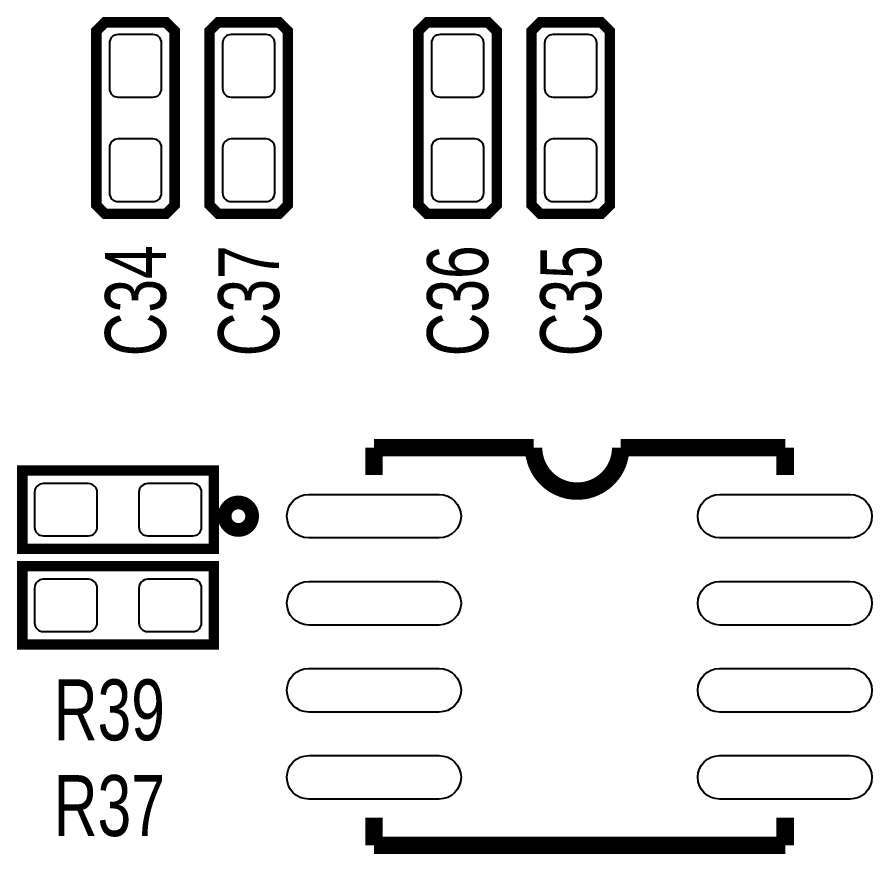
# Model space of a CAD drawing. Extents: x 38 to 5678, y 159 to 4392.
# Drawn here: x 4122 to 4613, y 1797.2 to 2278 of the extents above; entities that cross this region are included whole.
import ezdxf
from ezdxf.enums import TextEntityAlignment as Align

# ---------------------------------------------------------------- set-up
doc = ezdxf.new("R2010")
doc.units = 0
for name, color, linetype in [('PACKAGE_GEOMETRY_SILKSCREEN_TOP', 3, 'CONTINUOUS'), ('PIN_TOP', 4, 'CONTINUOUS'), ('REF_DES_SILKSCREEN_TOP', 5, 'CONTINUOUS')]:
    doc.layers.add(name, color=color, linetype=linetype)

msp = doc.modelspace()

# ---------------------------------------------------------------- linework, layer by layer
at = {"layer": 'PACKAGE_GEOMETRY_SILKSCREEN_TOP', "const_width": 6}
for points in [[(4167.5, 2170), (4172.5, 2165), (4207.5, 2165), (4212.5, 2170), (4212.5, 2270), (4207.5, 2275), (4172.5, 2275), (4167.5, 2270)], [(4232.5, 2170), (4237.5, 2165), (4272.5, 2165), (4277.5, 2170), (4277.5, 2270), (4272.5, 2275), (4237.5, 2275), (4232.5, 2270)], [(4397.5, 2270), (4392.5, 2275), (4357.5, 2275), (4352.5, 2270), (4352.5, 2170), (4357.5, 2165), (4392.5, 2165), (4397.5, 2170)], [(4417.5, 2170), (4422.5, 2165), (4457.5, 2165), (4462.5, 2170), (4462.5, 2270), (4457.5, 2275), (4422.5, 2275), (4417.5, 2270)], [(4125, 2017.5), (4125, 1972.5), (4235, 1972.5), (4235, 2017.5)], [(4125, 1962.5), (4125, 1917.5), (4235, 1917.5), (4235, 1962.5)]]:
    msp.add_lwpolyline(points, close=True, dxfattribs=at)
at = {"layer": 'PACKAGE_GEOMETRY_SILKSCREEN_TOP', "const_width": 10}
for points in [[(4327, 2014.85), (4327, 2030.65)], [(4327, 2030.65), (4418.7, 2030.65)], [(4468.7, 2030.65), (4563.2, 2030.65)], [(4563.2, 2014.85), (4563.2, 2030.65)], [(4327, 1802.25), (4327, 1818.05)], [(4563.2, 1802.25), (4563.2, 1818.05)], [(4327, 1802.25), (4563.2, 1802.25)]]:
    msp.add_lwpolyline(points, dxfattribs=at)
msp.add_lwpolyline([(4418.7, 2030.65, 1.000039), (4468.7, 2030.65)], format="xyb", dxfattribs=at)
at = {"layer": 'PACKAGE_GEOMETRY_SILKSCREEN_TOP', "const_width": 7.9}
msp.add_lwpolyline([(4249.1, 1999.15, -1), (4249.1, 1983.35, -1)], format="xyb", close=True, dxfattribs=at)
at = {"layer": 'PIN_TOP'}
for points in [[(4205, 2237), (4205, 2263, 0.414214), (4200, 2268), (4180, 2268, 0.414214), (4175, 2263), (4175, 2237, 0.414214), (4180, 2232), (4200, 2232, 0.414214)], [(4270, 2237), (4270, 2263, 0.414214), (4265, 2268), (4245, 2268, 0.414214), (4240, 2263), (4240, 2237, 0.414214), (4245, 2232), (4265, 2232, 0.414214)], [(4360, 2263), (4360, 2237, 0.414214), (4365, 2232), (4385, 2232, 0.414214), (4390, 2237), (4390, 2263, 0.414214), (4385, 2268), (4365, 2268, 0.414214)], [(4455, 2237), (4455, 2263, 0.414214), (4450, 2268), (4430, 2268, 0.414214), (4425, 2263), (4425, 2237, 0.414214), (4430, 2232), (4450, 2232, 0.414214)], [(4205, 2177), (4205, 2203, 0.414214), (4200, 2208), (4180, 2208, 0.414214), (4175, 2203), (4175, 2177, 0.414214), (4180, 2172), (4200, 2172, 0.414214)], [(4270, 2177), (4270, 2203, 0.414214), (4265, 2208), (4245, 2208, 0.414214), (4240, 2203), (4240, 2177, 0.414214), (4245, 2172), (4265, 2172, 0.414214)], [(4360, 2203), (4360, 2177, 0.414214), (4365, 2172), (4385, 2172, 0.414214), (4390, 2177), (4390, 2203, 0.414214), (4385, 2208), (4365, 2208, 0.414214)], [(4455, 2177), (4455, 2203, 0.414214), (4450, 2208), (4430, 2208, 0.414214), (4425, 2203), (4425, 2177, 0.414214), (4430, 2172), (4450, 2172, 0.414214)], [(4137, 1980), (4163, 1980, 0.414214), (4168, 1985), (4168, 2005, 0.414214), (4163, 2010), (4137, 2010, 0.414214), (4132, 2005), (4132, 1985, 0.414214)], [(4197, 1980), (4223, 1980, 0.414214), (4228, 1985), (4228, 2005, 0.414214), (4223, 2010), (4197, 2010, 0.414214), (4192, 2005), (4192, 1985, 0.414214)], [(4364.5, 1978.75), (4289.5, 1978.75, -1), (4289.5, 2003.75), (4364.5, 2003.75, -1)], [(4600.5, 1978.75), (4525.5, 1978.75, -1), (4525.5, 2003.75), (4600.5, 2003.75, -1)], [(4137, 1925), (4163, 1925, 0.414214), (4168, 1930), (4168, 1950, 0.414214), (4163, 1955), (4137, 1955, 0.414214), (4132, 1950), (4132, 1930, 0.414214)], [(4197, 1925), (4223, 1925, 0.414214), (4228, 1930), (4228, 1950, 0.414214), (4223, 1955), (4197, 1955, 0.414214), (4192, 1950), (4192, 1930, 0.414214)], [(4364.5, 1928.75), (4289.5, 1928.75, -1), (4289.5, 1953.75), (4364.5, 1953.75, -1)], [(4600.5, 1928.75), (4525.5, 1928.75, -1), (4525.5, 1953.75), (4600.5, 1953.75, -1)], [(4364.5, 1878.75), (4289.5, 1878.75, -1), (4289.5, 1903.75), (4364.5, 1903.75, -1)], [(4600.5, 1878.75), (4525.5, 1878.75, -1), (4525.5, 1903.75), (4600.5, 1903.75, -1)], [(4364.5, 1828.75), (4289.5, 1828.75, -1), (4289.5, 1853.75), (4364.5, 1853.75, -1)], [(4600.5, 1828.75), (4525.5, 1828.75, -1), (4525.5, 1853.75), (4600.5, 1853.75, -1)]]:
    msp.add_lwpolyline(points, format="xyb", close=True, dxfattribs=at)

# ---------------------------------------------------------------- texts
at = {"layer": 'REF_DES_SILKSCREEN_TOP', "width": 0.742857}
for s, p in [('C34', (4207.5, 2115)), ('C37', (4272.5, 2115)), ('C36', (4392.5, 2115)), ('C35', (4457.5, 2115))]:
    msp.add_text(s, height=35, rotation=90, dxfattribs=at).set_placement(p, align=Align.CENTER)
for s, p in [('R39', (4175, 1862.5)), ('R37', (4175, 1807.5))]:
    msp.add_text(s, height=35, dxfattribs=at).set_placement(p, align=Align.CENTER)

doc.saveas('drawing.dxf')
